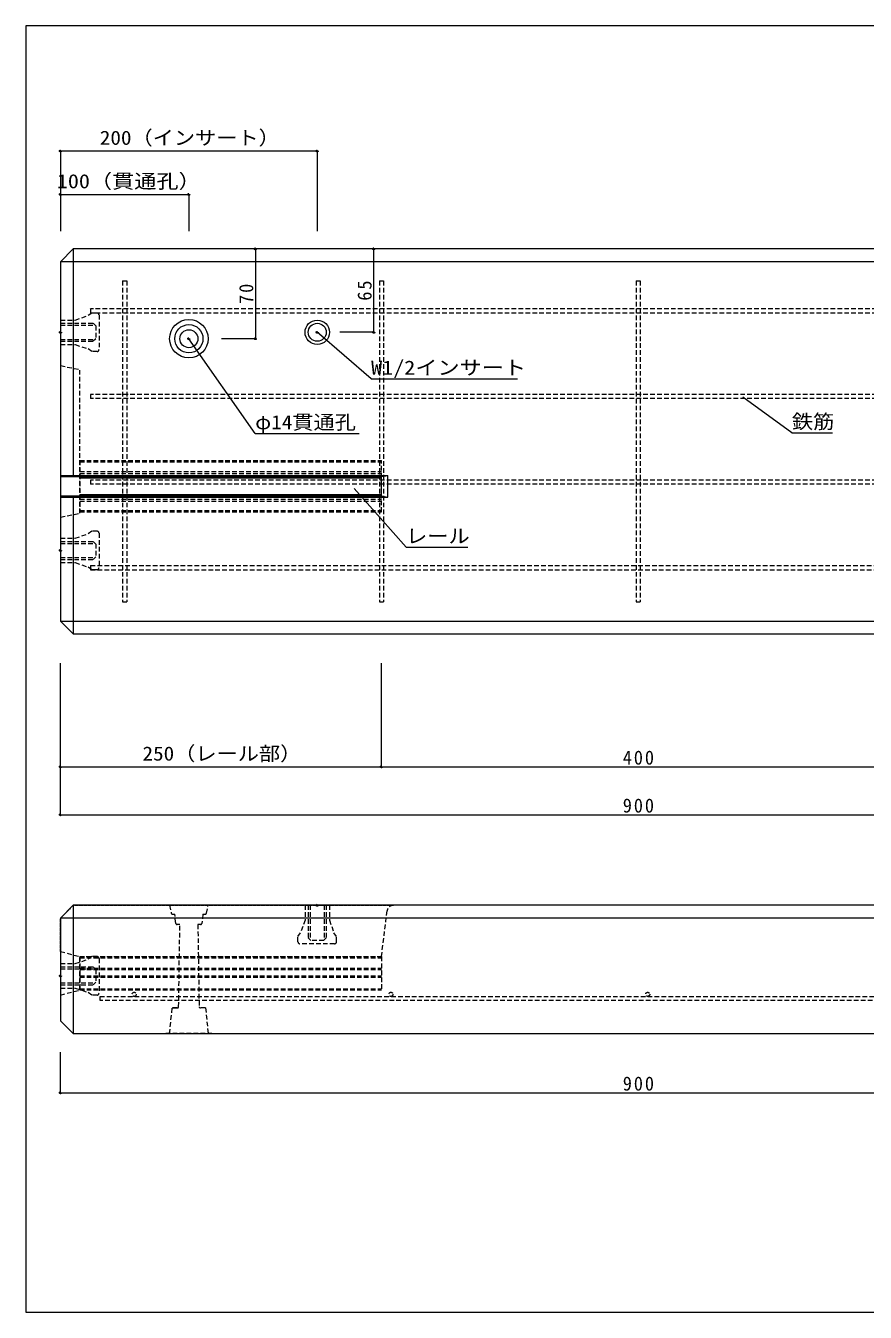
# Model space of a CAD drawing. Units: millimetres at full size, sheet at 1:3; details may follow other scales. Extents: x -685 to 685, y -501 to 501.
# Drawn here: x -685 to -31, y -501 to 501 of the extents above; entities that cross this region are included whole.
import ezdxf
from ezdxf.enums import TextEntityAlignment as Align

# ---------------------------------------------------------------- set-up
doc = ezdxf.new("R2010")
doc.units = ezdxf.units.MM
doc.header["$LTSCALE"] = 3
doc.header["$PDMODE"] = 32
doc.header["$PDSIZE"] = 1.5
doc.linetypes.add('DASHED1', pattern=[1.8, 1.2, -0.6])
doc.linetypes.add('USER2', pattern=[0.375, 0.25, -0.125])
doc.layers.add('0-0_0', color=4, linetype='DASHED1', lineweight=18)
doc.styles.add('ＭＳ ゴシック', font='')
doc.styles.get('ＭＳ ゴシック').set_extended_font_data('MS Gothic')

msp = doc.modelspace()

# ---------------------------------------------------------------- linework, layer by layer
at = {"layer": '0-0_0', "color": 7, "linetype": 'Continuous'}
for p, q in [((-684.992, 501.26), (-684.992, -501.24)), ((685.008, 501.26), (-684.992, 501.26)), ((-647.921, 327.388), (-657.921, 317.388)), ((232.079, 327.388), (-647.921, 327.388)), ((-657.921, 317.388), (-657.921, 37.388)), ((232.079, 317.388), (-647.921, 317.388)), ((-647.921, 317.388), (-647.921, 150.888)), ((-657.921, 150.888), (-402.921, 150.888)), ((-657.921, 150.888), (-657.921, 133.888)), ((-402.921, 133.888), (-402.921, 150.888)), ((-657.921, 149.888), (-407.921, 149.888)), ((-657.921, 134.888), (-407.921, 134.888)), ((-657.921, 133.888), (-402.921, 133.888)), ((-647.921, 133.888), (-647.921, 37.388)), ((-407.921, 134.888), (-402.921, 133.888)), ((-657.921, 37.388), (-647.921, 27.388)), ((-647.921, 37.388), (232.079, 37.388)), ((-647.921, 27.388), (232.079, 27.388)), ((-647.921, -184.094), (-657.921, -194.094)), ((232.079, -184.094), (-647.921, -184.094)), ((-647.921, -184.094), (-647.921, -194.094)), ((-657.921, -194.094), (-657.921, -274.094)), ((242.079, -194.094), (-657.921, -194.094)), ((-647.921, -194.094), (-647.921, -284.094)), ((-657.921, -274.094), (-647.921, -284.094)), ((-647.921, -284.094), (232.079, -284.094))]:
    msp.add_line(p, q, dxfattribs=at)
at = {"layer": '0-0_0', "linetype": 'Continuous'}
for p, q in [((-657.921, 403.656), (-457.921, 403.656)), ((-657.921, 403.656), (-657.921, 341.078)), ((-457.921, 403.656), (-457.921, 341.078)), ((-657.921, 369.79), (-557.921, 369.79)), ((-657.921, 369.79), (-657.921, 341.078)), ((-557.921, 369.79), (-557.921, 341.078)), ((-506.091, 327.388), (-532.431, 327.388)), ((-506.091, 327.388), (-506.091, 257.388)), ((-413.9, 327.388), (-440.24, 327.388)), ((-413.9, 262.388), (-413.9, 327.388)), ((-415.947, 226.05), (-457.921, 262.388)), ((-413.9, 262.388), (-440.24, 262.388)), ((-506.268, 183.511), (-557.921, 257.388)), ((-506.091, 257.388), (-532.431, 257.388)), ((-415.947, 226.05), (-301.947, 226.05)), ((-88.172, 183.981), (-126.398, 211.845)), ((-506.268, 183.511), (-425.268, 183.511)), ((-88.172, 183.981), (-56.672, 183.981)), ((-642.921, 148.888), (-407.921, 148.888)), ((-388.665, 94.819), (-429.234, 140.654)), ((-642.921, 135.888), (-407.921, 135.888)), ((-388.665, 94.819), (-340.665, 94.819)), ((-657.921, -76.178), (-657.921, 4.496)), ((-407.921, -76.178), (-407.921, 4.496)), ((-657.921, -113.537), (-657.921, -33.577)), ((-407.921, -76.178), (-407.921, -33.577)), ((-657.921, -76.178), (-407.921, -76.178)), ((-407.921, -76.178), (-7.921, -76.178)), ((-657.921, -113.537), (242.079, -113.537)), ((-657.921, -330.188), (-657.921, -298.464)), ((-657.921, -330.188), (242.079, -330.188))]:
    msp.add_line(p, q, dxfattribs=at)
at = {"layer": '0-0_0'}
for p, q in [((-609.522, 302.385), (-609.522, 52.385)), ((-609.522, 302.385), (-606.322, 302.385)), ((-606.322, 302.385), (-606.322, 52.385)), ((-409.522, 302.385), (-409.522, 52.385)), ((-409.522, 302.385), (-406.322, 302.385)), ((-406.322, 302.385), (-406.322, 52.385)), ((-209.522, 302.385), (-209.522, 52.385)), ((-209.522, 302.385), (-206.322, 302.385)), ((-206.322, 302.385), (-206.322, 52.385)), ((-633.566, 277.388), (-636.423, 275.388)), ((215.478, 280.585), (-634.522, 280.585)), ((-634.522, 280.585), (-634.522, 277.385)), ((215.478, 277.385), (-634.522, 277.385)), ((-629.421, 277.388), (-633.566, 277.388)), ((-633.566, 277.388), (-633.566, 277.354)), ((-627.921, 275.888), (-627.921, 248.888)), ((-657.921, 269.388), (-632.421, 269.388)), ((-657.921, 267.888), (-630.921, 267.888)), ((-632.421, 269.388), (-630.421, 267.388)), ((-630.421, 267.388), (-630.421, 257.388)), ((-657.921, 256.888), (-630.921, 256.888)), ((-657.921, 255.388), (-632.421, 255.388)), ((-630.421, 257.388), (-632.421, 255.388)), ((-633.566, 247.388), (-636.423, 249.388)), ((-629.421, 247.388), (-633.566, 247.388)), ((-657.921, 236.388), (-642.921, 233.388)), ((-642.921, 121.388), (-642.921, 233.388)), ((215.478, 213.918), (-634.522, 213.918)), ((-634.522, 213.918), (-634.522, 210.718)), ((215.478, 210.718), (-634.522, 210.718)), ((-642.921, 162.388), (-407.921, 162.388)), ((-642.921, 162.388), (-642.921, 122.388)), ((-642.921, 161.388), (-407.921, 161.388)), ((-407.921, 122.388), (-407.921, 162.388)), ((-642.921, 153.888), (-407.921, 153.888)), ((-642.921, 152.388), (-407.921, 152.388)), ((215.478, 147.251), (-634.522, 147.251)), ((-634.522, 147.251), (-634.522, 144.051)), ((215.478, 144.051), (-634.522, 144.051)), ((-642.921, 132.388), (-407.921, 132.388)), ((-642.921, 130.888), (-407.921, 130.888)), ((-657.921, 118.388), (-642.921, 121.388)), ((-642.921, 123.388), (-407.921, 123.388)), ((-642.921, 122.388), (-407.921, 122.388)), ((-633.566, 107.388), (-636.423, 105.388)), ((-629.421, 107.388), (-633.566, 107.388)), ((-633.566, 107.388), (-633.566, 107.354)), ((-627.921, 105.888), (-627.921, 78.888)), ((-657.921, 99.388), (-632.421, 99.388)), ((-657.921, 97.888), (-630.921, 97.888)), ((-632.421, 99.388), (-630.421, 97.388)), ((-630.421, 97.388), (-630.421, 87.388)), ((-657.921, 86.888), (-630.921, 86.888)), ((-657.921, 85.388), (-632.421, 85.388)), ((-634.522, 80.585), (-634.522, 77.385)), ((-630.421, 87.388), (-632.421, 85.388)), ((-633.566, 77.388), (-636.423, 79.388)), ((-634.522, 77.385), (215.478, 77.385)), ((-629.421, 77.388), (-633.566, 77.388)), ((-609.522, 52.385), (-606.322, 52.385)), ((-409.522, 52.385), (-406.322, 52.385)), ((-209.522, 52.385), (-206.322, 52.385)), ((-572.921, -184.094), (-571.59, -190.304)), ((-544.252, -190.304), (-542.921, -184.094)), ((-466.171, -184.094), (-449.671, -184.094)), ((-464.921, -184.094), (-464.921, -209.594)), ((-463.421, -184.094), (-463.421, -211.094)), ((-452.421, -184.094), (-452.421, -211.094)), ((-450.921, -184.094), (-450.921, -209.594)), ((-407.921, -224.094), (-403.469, -188.474)), ((-570.613, -191.094), (-568.921, -191.094)), ((-568.031, -198.218), (-568.921, -191.094)), ((-564.921, -199.094), (-567.038, -199.094)), ((-565.906, -263.11), (-564.921, -199.094)), ((-548.804, -199.094), (-550.921, -199.094)), ((-550.921, -199.094), (-549.936, -263.11)), ((-546.921, -191.094), (-547.812, -198.218)), ((-546.921, -191.094), (-545.229, -191.094)), ((-472.921, -208.449), (-470.921, -205.593)), ((-472.921, -212.594), (-472.921, -208.449)), ((-462.921, -211.594), (-464.921, -209.594)), ((-450.921, -209.594), (-452.921, -211.594)), ((-442.921, -208.449), (-444.921, -205.593)), ((-442.921, -208.449), (-442.954, -208.449)), ((-442.921, -212.594), (-442.921, -208.449)), ((-657.921, -220.094), (-657.921, -254.094)), ((-657.921, -220.094), (-642.921, -224.094)), ((-444.421, -214.094), (-471.421, -214.094)), ((-452.921, -211.594), (-462.921, -211.594)), ((-642.921, -250.094), (-642.921, -224.094)), ((-642.921, -224.094), (-642.921, -249.094)), ((-642.921, -224.094), (-407.921, -224.094)), ((-642.921, -225.094), (-407.921, -225.094)), ((-637.921, -224.094), (-407.921, -224.094)), ((-633.566, -224.094), (-636.423, -226.094)), ((-629.421, -224.094), (-633.566, -224.094)), ((-633.566, -224.094), (-633.566, -224.128)), ((-627.921, -225.594), (-627.921, -252.594)), ((-407.921, -224.094), (-407.921, -250.094)), ((-657.921, -232.094), (-632.421, -232.094)), ((-657.921, -233.594), (-630.921, -233.594)), ((-642.921, -233.094), (-407.921, -233.094)), ((-642.921, -234.094), (-407.921, -234.094)), ((-642.921, -239.094), (-407.921, -239.094)), ((-642.921, -240.094), (-407.921, -240.094)), ((-632.421, -232.094), (-630.421, -234.094)), ((-630.421, -234.094), (-630.421, -244.094)), ((-657.921, -244.594), (-630.921, -244.594)), ((-657.921, -246.094), (-632.421, -246.094)), ((-657.921, -254.094), (-642.921, -250.094)), ((-642.921, -249.094), (-407.921, -249.094)), ((-642.921, -250.094), (-407.921, -250.094)), ((-630.421, -244.094), (-632.421, -246.094)), ((-633.566, -254.094), (-636.423, -252.094)), ((-629.421, -254.094), (-633.566, -254.094)), ((-572.921, -284.094), (-570.921, -264.094)), ((-570.921, -264.094), (-566.906, -264.094)), ((-566.906, -264.094), (-570.921, -264.094)), ((-565.921, -264.094), (-565.906, -264.094)), ((-544.921, -264.094), (-548.936, -264.094)), ((-544.921, -264.094), (-542.921, -284.094)), ((-539.921, -284.094), (-575.921, -284.094))]:
    msp.add_line(p, q, dxfattribs=at)
at = {"layer": '0-0_0', "linetype": 'USER2'}
msp.add_line((-637.921, 134.888), (-407.921, 134.888), dxfattribs=at)
at = {"layer": '0-0_0', "color": 7, "linetype": 'USER2'}
for p, q in [((-647.921, -184.094), (-657.921, -194.094)), ((-647.921, -184.094), (-398.507, -184.094)), ((-657.921, -220.094), (-657.921, -194.094))]:
    msp.add_line(p, q, dxfattribs=at)
at = {"layer": '0-0_0', "color": 7, "linetype": 'Continuous'}
for points in [[(-684.992, -501.24), (685.008, -501.24), (685.008, 501.26)], [(-647.921, 327.388), (-647.921, 317.388), (-657.921, 317.388)], [(-407.921, 134.888), (-407.921, 149.888), (-402.921, 150.888)], [(-657.921, 37.388), (-647.921, 37.388), (-647.921, 27.388)]]:
    msp.add_lwpolyline(points, dxfattribs=at)
at = {"layer": '0-0_0'}
for points in [[(-657.921, 271.888), (-646.421, 271.888), (-636.423, 275.388)], [(-657.921, 252.888), (-646.421, 252.888), (-636.423, 249.388)], [(-657.921, 101.888), (-646.421, 101.888), (-636.423, 105.388)], [(-657.921, 82.888), (-646.421, 82.888), (-636.423, 79.388)], [(-634.522, 80.585), (215.478, 80.585), (215.478, 77.385)], [(-467.421, -184.094), (-467.421, -195.594), (-470.921, -205.593)], [(-448.421, -184.094), (-448.421, -195.594), (-444.921, -205.593)], [(-657.921, -229.594), (-646.421, -229.594), (-636.423, -226.094)], [(-657.921, -248.594), (-646.421, -248.594), (-636.423, -252.094)]]:
    msp.add_lwpolyline(points, dxfattribs=at)
msp.add_lwpolyline([(-627.122, -255.094), (222.878, -255.094), (222.878, -258.294), (-627.122, -258.294)], close=True, dxfattribs=at)
at = {"layer": '0-0_0', "color": 7, "linetype": 'Continuous'}
for centre, radius in [((-557.921, 257.388), 15), ((-457.921, 262.388), 9.5), ((-557.921, 257.388), 11), ((-557.921, 257.388), 7), ((-457.921, 262.388), 7)]:
    msp.add_circle(centre, radius, dxfattribs=at)
at = {"layer": '0-0_0'}
for centre in [(-600.522, -253.494), (-400.522, -253.494), (-200.522, -253.494)]:
    msp.add_circle(centre, 1.6, dxfattribs=at)
for centre, radius, start, end in [((-636.824, 280.964), 1.503, 0.00069, 0.90498), ((-629.421, 275.888), 1.5, 0, 90), ((-629.421, 248.888), 1.5, 270, 0), ((-629.421, 105.888), 1.5, 0, 90), ((-629.424, 105.864), 1.503, 0.00069, 0.90498), ((-629.421, 78.888), 1.5, 270, 0), ((-570.613, -190.094), 1, 192.09476, 270), ((-545.229, -190.094), 1, 270, 347.90524), ((-398.507, -189.094), 5, 90, 172.87498), ((-567.038, -198.094), 1, 187.12502, 270), ((-548.804, -198.094), 1, 270, 352.87498), ((-471.421, -212.594), 1.5, 180, 270), ((-444.445, -212.591), 1.503, 270.00069, 270.90498), ((-444.421, -212.594), 1.5, 270, 0), ((-629.421, -225.594), 1.5, 0, 90), ((-629.424, -225.618), 1.503, 0.00069, 0.90498), ((-629.421, -252.594), 1.5, 270, 0), ((-566.906, -263.094), 1, 270, 359.1186), ((-548.936, -263.094), 1, 180.8814, 270)]:
    msp.add_arc(centre, radius, start, end, dxfattribs=at)
for p in [(-657.921, 403.656), (-457.921, 403.656), (-657.921, 369.79), (-557.921, 369.79), (-506.091, 327.388), (-413.9, 327.388), (-413.9, 262.388), (-506.091, 257.388), (-657.921, -76.178), (-407.921, -76.178), (-657.921, -113.537), (-657.921, -330.188)]:
    msp.add_point(p, dxfattribs=at)
at = {"layer": '0-0_0', "color": 7}
for p in [(-657.921, 262.388), (-457.921, 262.388), (-557.921, 257.388), (-657.921, 92.388), (-457.921, -184.094), (-657.921, -239.094)]:
    msp.add_point(p, dxfattribs=at)

# ---------------------------------------------------------------- texts
at = {"layer": '0-0_0', "color": 3, "style": 'ＭＳ ゴシック'}
for s, width, p in [('200（インサート）', 1.1, (-627.296, 405.156)), ('100（貫通孔）', 1.15, (-660.796, 371.29)), ('W1/2インサート', 1.15, (-415.947, 226.05)), ('φ14貫通孔', 1.1, (-506.268, 183.511)), ('鉄筋', 1.1, (-88.172, 183.981)), ('レール', 1.1, (-388.665, 94.819)), ('250（レール部）', 1.1, (-594.046, -74.678))]:
    msp.add_text(s, height=11, dxfattribs=dict(at, width=width)).set_placement(p, align=Align.BOTTOM_LEFT)
at = {"layer": '0-0_0', "color": 3, "char_height": 11, "attachment_point": 7, "rotation": 90, "style": 'ＭＳ ゴシック'}
for s, insert in [('\\T1.21;\\W0.95;65', (-415.4, 287.013)), ('\\T1.21;\\W0.95;70', (-507.591, 284.513))]:
    msp.add_mtext(s, dxfattribs=dict(at, insert=insert))
at = {"layer": '0-0_0', "color": 3, "char_height": 11, "attachment_point": 7, "style": 'ＭＳ ゴシック'}
for s, insert in [('\\T1.21;\\W0.95;400', (-219.921, -74.678)), ('\\T1.21;\\W0.95;900', (-219.921, -112.037)), ('\\T1.21;\\W0.95;900', (-219.921, -328.688))]:
    msp.add_mtext(s, dxfattribs=dict(at, insert=insert))

doc.saveas('drawing.dxf')
